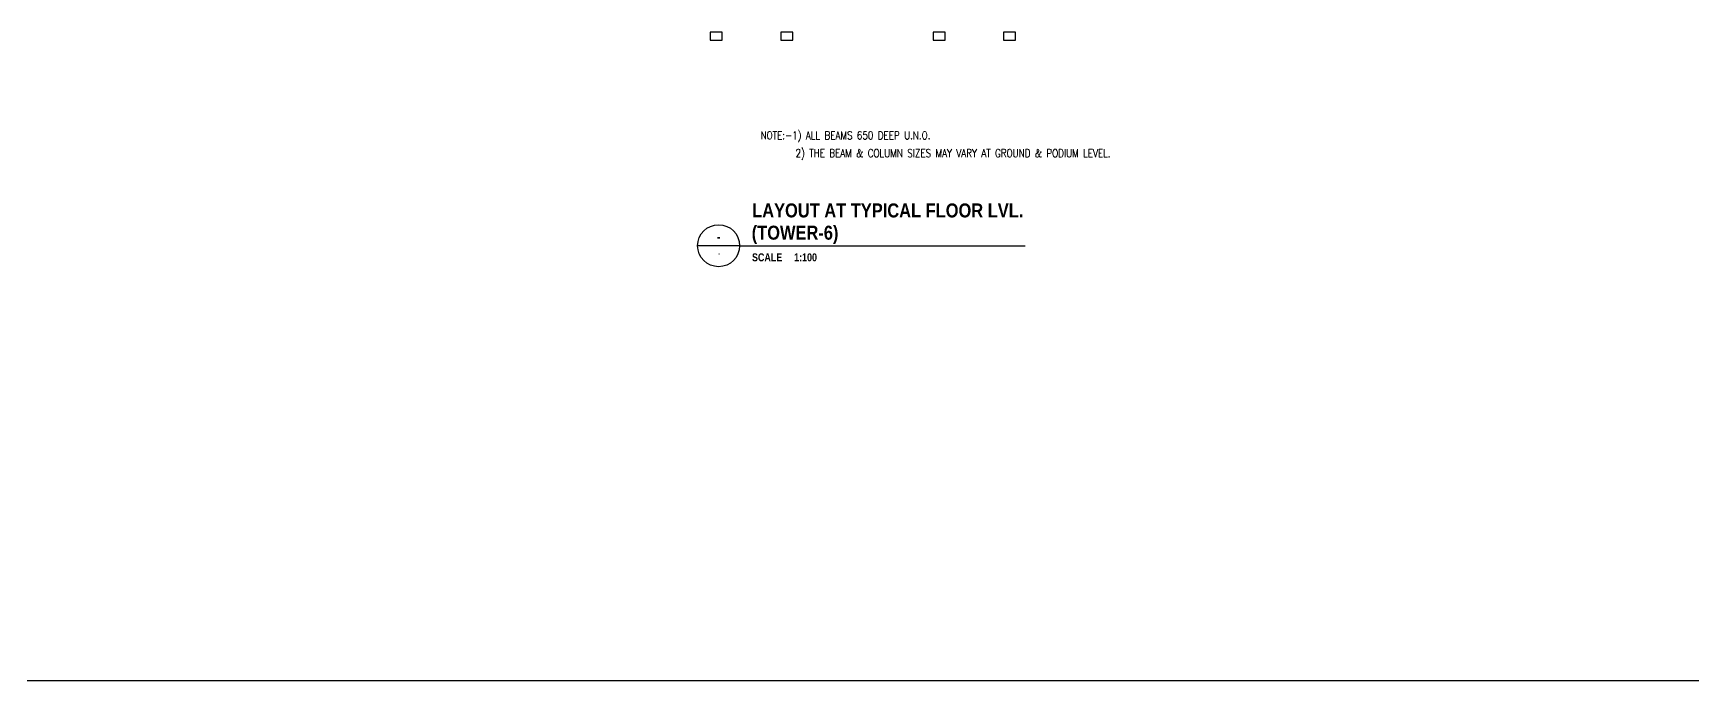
# Model space of a CAD drawing. Header units: millimetres. Extents: x 206 to 857355, y 5291 to 60826.
# Drawn here: x 232849 to 274319, y 5291 to 21488 of the extents above; entities that cross this region are included whole.
import ezdxf
from ezdxf.enums import TextEntityAlignment as Align

# ---------------------------------------------------------------- set-up
doc = ezdxf.new("R2010")
doc.units = ezdxf.units.MM
for name, color, linetype in [('A-REFR-TITL-100', 2, 'Continuous'), ('BEAM', 3, 'Continuous'), ('TEXT', 3, 'Continuous')]:
    doc.layers.add(name, color=color, linetype=linetype)
doc.layers.add('Boundary', color=40, linetype='Continuous', lineweight=30)
doc.styles.add('Arial', font='arial.ttf', dxfattribs={"height": 125})
doc.styles.add('ARIAL-TITLE', font='arialbd.ttf')
doc.styles.add('ROMANS', font='romans.shx', dxfattribs={"width": 0.8})

# ---------------------------------------------------------------- blocks, each defined once
blk = doc.blocks.new('A-DETAIL-TITLE-100')
at = {"layer": 'A-REFR-TITL-100', "linetype": 'Continuous'}
blk.add_line((0, 0), (-1050, 0), dxfattribs=at)
blk.add_circle((-525, 0), 525, dxfattribs=at)
at = {"layer": 'A-REFR-TITL-100', "color": 4, "style": 'ARIAL-TITLE'}
for tag, p, height in [('TITLE1', (450, 937), 500), ('TITLE2', (450, 237), 500), ('SCALE1', (450, -480), 300), ('SCALE2', (2479, -480), 300)]:
    blk.add_attdef(tag, p, '', height=height, dxfattribs=at)
at = {"layer": 'A-REFR-TITL-100', "color": 4, "linetype": 'Continuous', "style": 'ARIAL-TITLE'}
blk.add_attdef('DRWG-NO', text='', height=400, dxfattribs=at).set_placement((-751, 326), align=Align.MIDDLE)
at = {"layer": 'A-REFR-TITL-100', "color": 4, "linetype": 'Continuous', "style": 'Arial', "width": 0.8}
blk.add_attdef('DRAWING-REF', text='', height=200, dxfattribs=at).set_placement((-735, -270), align=Align.MIDDLE)

msp = doc.modelspace()

# ---------------------------------------------------------------- linework, layer by layer
at = {"layer": 'A-REFR-TITL-100', "linetype": 'Continuous'}
msp.add_line((250502, 16173), (257640, 16171), dxfattribs=at)
at = {"layer": 'BEAM'}
for points in [[(249769, 21313), (250069, 21313), (250069, 21510), (249769, 21510)], [(251534, 21313), (251834, 21313), (251834, 21510), (251534, 21510)], [(255334, 21313), (255634, 21313), (255634, 21510), (255334, 21510)], [(257099, 21313), (257399, 21313), (257399, 21510), (257099, 21510)]]:
    msp.add_lwpolyline(points, close=True, dxfattribs=at)
at = {"layer": 'Boundary'}
msp.add_lwpolyline([(180642, 53815), (328513, 53815), (328513, 5291), (180642, 5291)], close=True, dxfattribs=at)

# ---------------------------------------------------------------- block references
at = {"layer": 'A-REFR-TITL-100'}
ref = msp.add_blockref('A-DETAIL-TITLE-100', (250502, 16173), dxfattribs=dict(at, rotation=359.9854495483797))
ref.add_attrib('TITLE1', 'LAYOUT AT TYPICAL FLOOR LVL.', (250815, 16881), dxfattribs={"color": 4, "height": 350, "rotation": 359.9854, "style": 'ARIAL-TITLE', "width": 0.84})
ref.add_attrib('TITLE2', '(TOWER-6)', (250803, 16324), dxfattribs={"color": 4, "height": 350, "rotation": 359.9854, "style": 'ARIAL-TITLE', "width": 0.84})
ref.add_attrib('DRWG-NO', '-', dxfattribs={"color": 4, "linetype": 'Continuous', "height": 250, "rotation": 359.9854, "style": 'ARIAL-TITLE', "width": 0.8}).set_placement((249977, 16401), align=Align.MIDDLE)
ref.add_attrib('DRAWING-REF', '-', dxfattribs={"color": 4, "linetype": 'Continuous', "height": 150, "rotation": 359.9854, "style": 'Arial', "width": 0.8}).set_placement((249988, 15984), align=Align.MIDDLE)
ref.add_attrib('SCALE1', 'SCALE', (250810, 15782), dxfattribs={"color": 4, "height": 200, "rotation": 359.9854, "style": 'ARIAL-TITLE', "width": 0.8})
ref.add_attrib('SCALE2', '1:100', (251863, 15782), dxfattribs={"color": 4, "height": 200, "rotation": 359.9854, "style": 'ARIAL-TITLE', "width": 0.8})

# ---------------------------------------------------------------- texts
at = {"layer": 'TEXT', "ltscale": 50, "style": 'ROMANS', "width": 0.8}
for s, p in [('NOTE:-1) ALL BEAMS 650 DEEP U.N.O.', (251025, 18933)), ('2) THE BEAM & COLUMN SIZES MAY VARY AT GROUND & PODIUM LEVEL.', (251899, 18488))]:
    msp.add_text(s, height=200, rotation=359.9854, dxfattribs=at).set_placement(p, align=Align.MIDDLE_LEFT)

doc.saveas('drawing.dxf')
